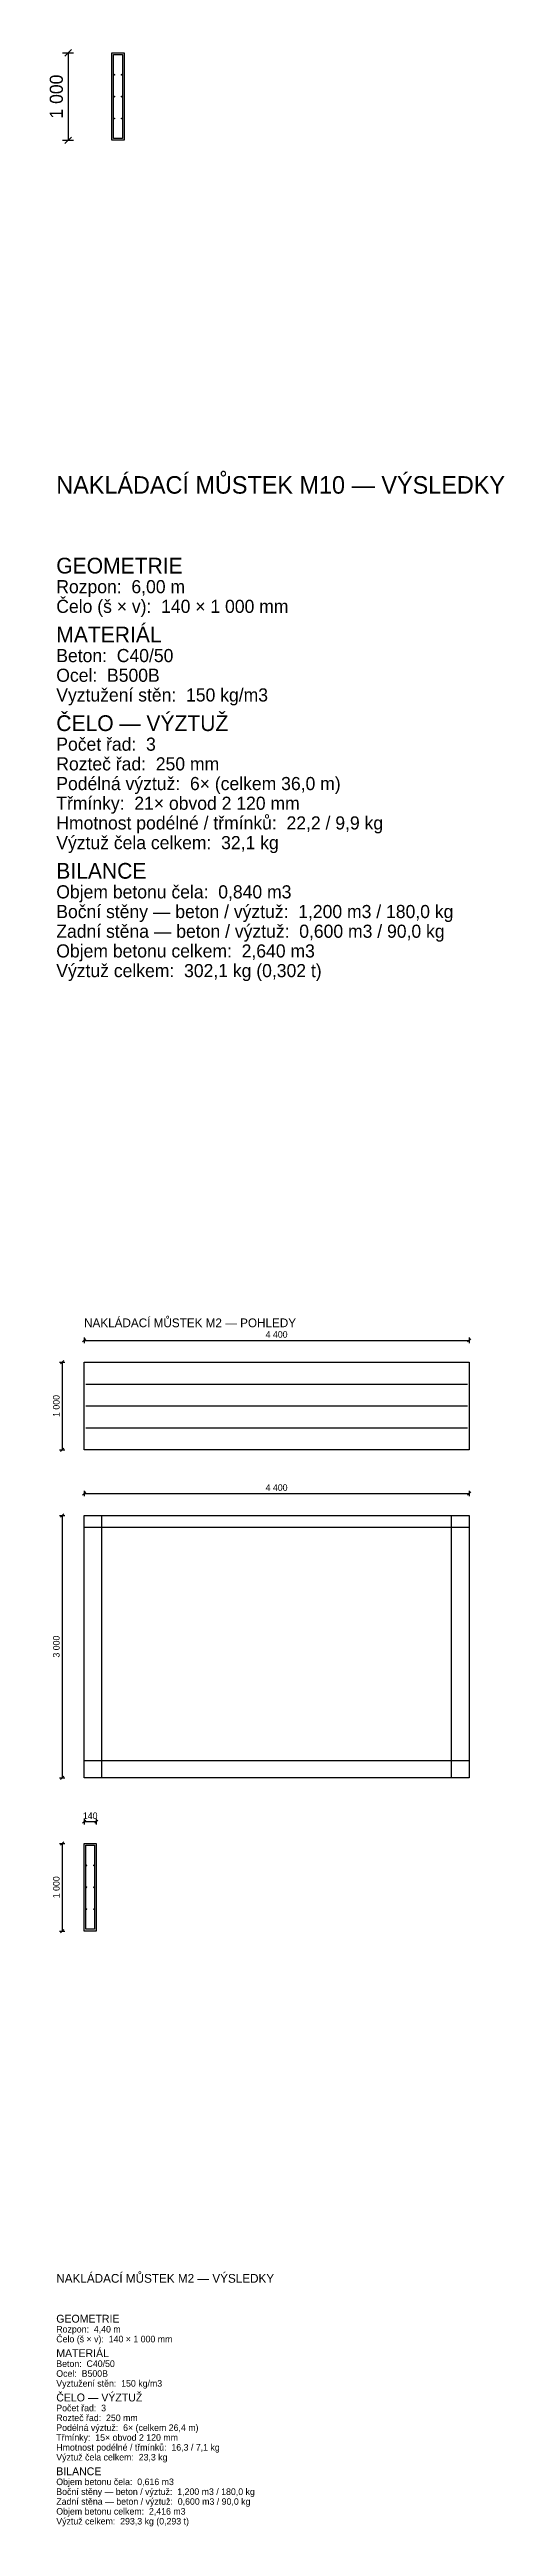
# Model space of a CAD drawing. Header units: millimetres. Extents: x -309 to 21690, y -1871722 to 127.
# Drawn here: x -77 to 5122, y -846673 to -818369 of the extents above; entities that cross this region are included whole.
import ezdxf
from ezdxf.enums import TextEntityAlignment as Align

# ---------------------------------------------------------------- set-up
doc = ezdxf.new("R2010")
doc.units = ezdxf.units.MM
for name, color, linetype in [('OPTICORS_BETON', 7, 'CONTINUOUS'), ('OPTICORS_KOTY', 3, 'CONTINUOUS'), ('OPTICORS_VYZTUZ', 1, 'CONTINUOUS')]:
    doc.layers.add(name, color=color, linetype=linetype)

msp = doc.modelspace()

# ---------------------------------------------------------------- linework, layer by layer
at = {"layer": 'OPTICORS_BETON'}
for points in [[(635, -818406.25), (775, -818406.25), (775, -819406.25), (635, -819406.25)], [(317.5, -833368.75), (4717.5, -833368.75), (4717.5, -834368.75), (317.5, -834368.75)], [(317.5, -835118.75), (4717.5, -835118.75), (4717.5, -835258.75), (317.5, -835258.75)], [(317.5, -835118.75), (517.5, -835118.75), (517.5, -838118.75), (317.5, -838118.75)], [(4517.5, -835118.75), (4717.5, -835118.75), (4717.5, -838118.75), (4517.5, -838118.75)], [(317.5, -837918.75), (4717.5, -837918.75), (4717.5, -838118.75), (317.5, -838118.75)], [(317.5, -838868.75), (457.5, -838868.75), (457.5, -839868.75), (317.5, -839868.75)]]:
    msp.add_lwpolyline(points, close=True, dxfattribs=at)
at = {"layer": 'OPTICORS_KOTY'}
for p, q in [((72.5, -818406.25), (197.5, -818406.25)), ((97.5, -818443.75), (172.5, -818368.75)), ((135, -818406.25), (135, -819406.25)), ((97.5, -819443.75), (172.5, -819368.75)), ((72.5, -819406.25), (197.5, -819406.25)), ((298.75, -833137.5), (336.25, -833100)), ((317.5, -833087.5), (317.5, -833150)), ((317.5, -833118.75), (4717.5, -833118.75)), ((4698.75, -833137.5), (4736.25, -833100)), ((4717.5, -833087.5), (4717.5, -833150)), ((36.25, -833368.75), (98.75, -833368.75)), ((48.75, -833387.5), (86.25, -833350)), ((67.5, -833368.75), (67.5, -834368.75)), ((36.25, -834368.75), (98.75, -834368.75)), ((48.75, -834387.5), (86.25, -834350)), ((298.75, -834887.5), (336.25, -834850)), ((317.5, -834837.5), (317.5, -834900)), ((317.5, -834868.75), (4717.5, -834868.75)), ((4698.75, -834887.5), (4736.25, -834850)), ((4717.5, -834837.5), (4717.5, -834900)), ((36.25, -835118.75), (98.75, -835118.75)), ((48.75, -835137.5), (86.25, -835100)), ((67.5, -835118.75), (67.5, -838118.75)), ((36.25, -838118.75), (98.75, -838118.75)), ((48.75, -838137.5), (86.25, -838100)), ((298.75, -838637.5), (336.25, -838600)), ((317.5, -838587.5), (317.5, -838650)), ((317.5, -838618.75), (457.5, -838618.75)), ((438.75, -838637.5), (476.25, -838600)), ((457.5, -838587.5), (457.5, -838650)), ((36.25, -838868.75), (98.75, -838868.75)), ((48.75, -838887.5), (86.25, -838850)), ((67.5, -838868.75), (67.5, -839868.75)), ((36.25, -839868.75), (98.75, -839868.75)), ((48.75, -839887.5), (86.25, -839850))]:
    msp.add_line(p, q, dxfattribs=at)
at = {"layer": 'OPTICORS_VYZTUZ'}
for p, q in [((337.5, -833618.75), (4697.5, -833618.75)), ((337.5, -833868.75), (4697.5, -833868.75)), ((337.5, -834118.75), (4697.5, -834118.75))]:
    msp.add_line(p, q, dxfattribs=at)
for points in [[(655, -818426.25), (755, -818426.25), (755, -819386.25), (655, -819386.25)], [(337.5, -838888.75), (437.5, -838888.75), (437.5, -839848.75), (337.5, -839848.75)]]:
    msp.add_lwpolyline(points, close=True, dxfattribs=at)
for centre in [(660, -818656.25), (750, -818656.25), (660, -818906.25), (750, -818906.25), (660, -819156.25), (750, -819156.25), (342.5, -839118.75), (432.5, -839118.75), (342.5, -839368.75), (432.5, -839368.75), (342.5, -839618.75), (432.5, -839618.75)]:
    msp.add_circle(centre, 5, dxfattribs=at)

# ---------------------------------------------------------------- texts
at = {"layer": 'OPTICORS_KOTY'}
for s, height, p in [('1 000', 150, (0, -818906.25)), ('1 000', 75, (0, -833868.75)), ('3 000', 75, (0, -836618.75)), ('1 000', 75, (0, -839368.75))]:
    msp.add_text(s, height=height, rotation=90, dxfattribs=at).set_placement(p, align=Align.MIDDLE)
for s, height, p in [('NAKLÁDACÍ MŮSTEK M10 — VÝSLEDKY', 200, (0, -823443.75)), ('GEOMETRIE', 180, (0, -824356.25)), ('Rozpon:  6,00 m', 150, (0, -824581.25)), ('Čelo (š × v):  140 × 1 000 mm', 150, (0, -824806.25)), ('MATERIÁL', 180, (0, -825143.75)), ('Beton:  C40/50', 150, (0, -825368.75)), ('Ocel:  B500B', 150, (0, -825593.75)), ('Vyztužení stěn:  150 kg/m3', 150, (0, -825818.75)), ('ČELO — VÝZTUŽ', 180, (0, -826156.25)), ('Počet řad:  3', 150, (0, -826381.25)), ('Rozteč řad:  250 mm', 150, (0, -826606.25)), ('Podélná výztuž:  6× (celkem 36,0 m)', 150, (0, -826831.25)), ('Třmínky:  21× obvod 2 120 mm', 150, (0, -827056.25)), ('Hmotnost podélné / třmínků:  22,2 / 9,9 kg', 150, (0, -827281.25)), ('Výztuž čela celkem:  32,1 kg', 150, (0, -827506.25)), ('BILANCE', 180, (0, -827843.75)), ('Objem betonu čela:  0,840 m3', 150, (0, -828068.75)), ('Boční stěny — beton / výztuž:  1,200 m3 / 180,0 kg', 150, (0, -828293.75)), ('Zadní stěna — beton / výztuž:  0,600 m3 / 90,0 kg', 150, (0, -828518.75)), ('Objem betonu celkem:  2,640 m3', 150, (0, -828743.75)), ('Výztuž celkem:  302,1 kg (0,302 t)', 150, (0, -828968.75)), ('NAKLÁDACÍ MŮSTEK M2 — POHLEDY', 100, (317.5, -832968.75)), ('NAKLÁDACÍ MŮSTEK M2 — VÝSLEDKY', 100, (0, -843887.5)), ('GEOMETRIE', 90, (0, -844343.75)), ('Čelo (š × v):  140 × 1 000 mm', 75, (0, -844568.75)), ('Rozpon:  4,40 m', 75, (0, -844456.25)), ('Beton:  C40/50', 75, (0, -844850)), ('MATERIÁL', 90, (0, -844737.5)), ('Vyztužení stěn:  150 kg/m3', 75, (0, -845075)), ('Ocel:  B500B', 75, (0, -844962.5)), ('ČELO — VÝZTUŽ', 90, (0, -845243.75)), ('Počet řad:  3', 75, (0, -845356.25)), ('Rozteč řad:  250 mm', 75, (0, -845468.75)), ('Třmínky:  15× obvod 2 120 mm', 75, (0, -845693.75)), ('Podélná výztuž:  6× (celkem 26,4 m)', 75, (0, -845581.25)), ('Hmotnost podélné / třmínků:  16,3 / 7,1 kg', 75, (0, -845806.25)), ('Výztuž čela celkem:  23,3 kg', 75, (0, -845918.75)), ('BILANCE', 90, (0, -846087.5)), ('Objem betonu čela:  0,616 m3', 75, (0, -846200)), ('Boční stěny — beton / výztuž:  1,200 m3 / 180,0 kg', 75, (0, -846312.5)), ('Zadní stěna — beton / výztuž:  0,600 m3 / 90,0 kg', 75, (0, -846425)), ('Objem betonu celkem:  2,416 m3', 75, (0, -846537.5)), ('Výztuž celkem:  293,3 kg (0,293 t)', 75, (0, -846650))]:
    msp.add_text(s, height=height, dxfattribs=at).set_placement(p)
for s, p in [('4 400', (2517.5, -833051.25)), ('4 400', (2517.5, -834801.25)), ('140', (387.5, -838551.25))]:
    msp.add_text(s, height=75, dxfattribs=at).set_placement(p, align=Align.MIDDLE)

doc.saveas('drawing.dxf')
